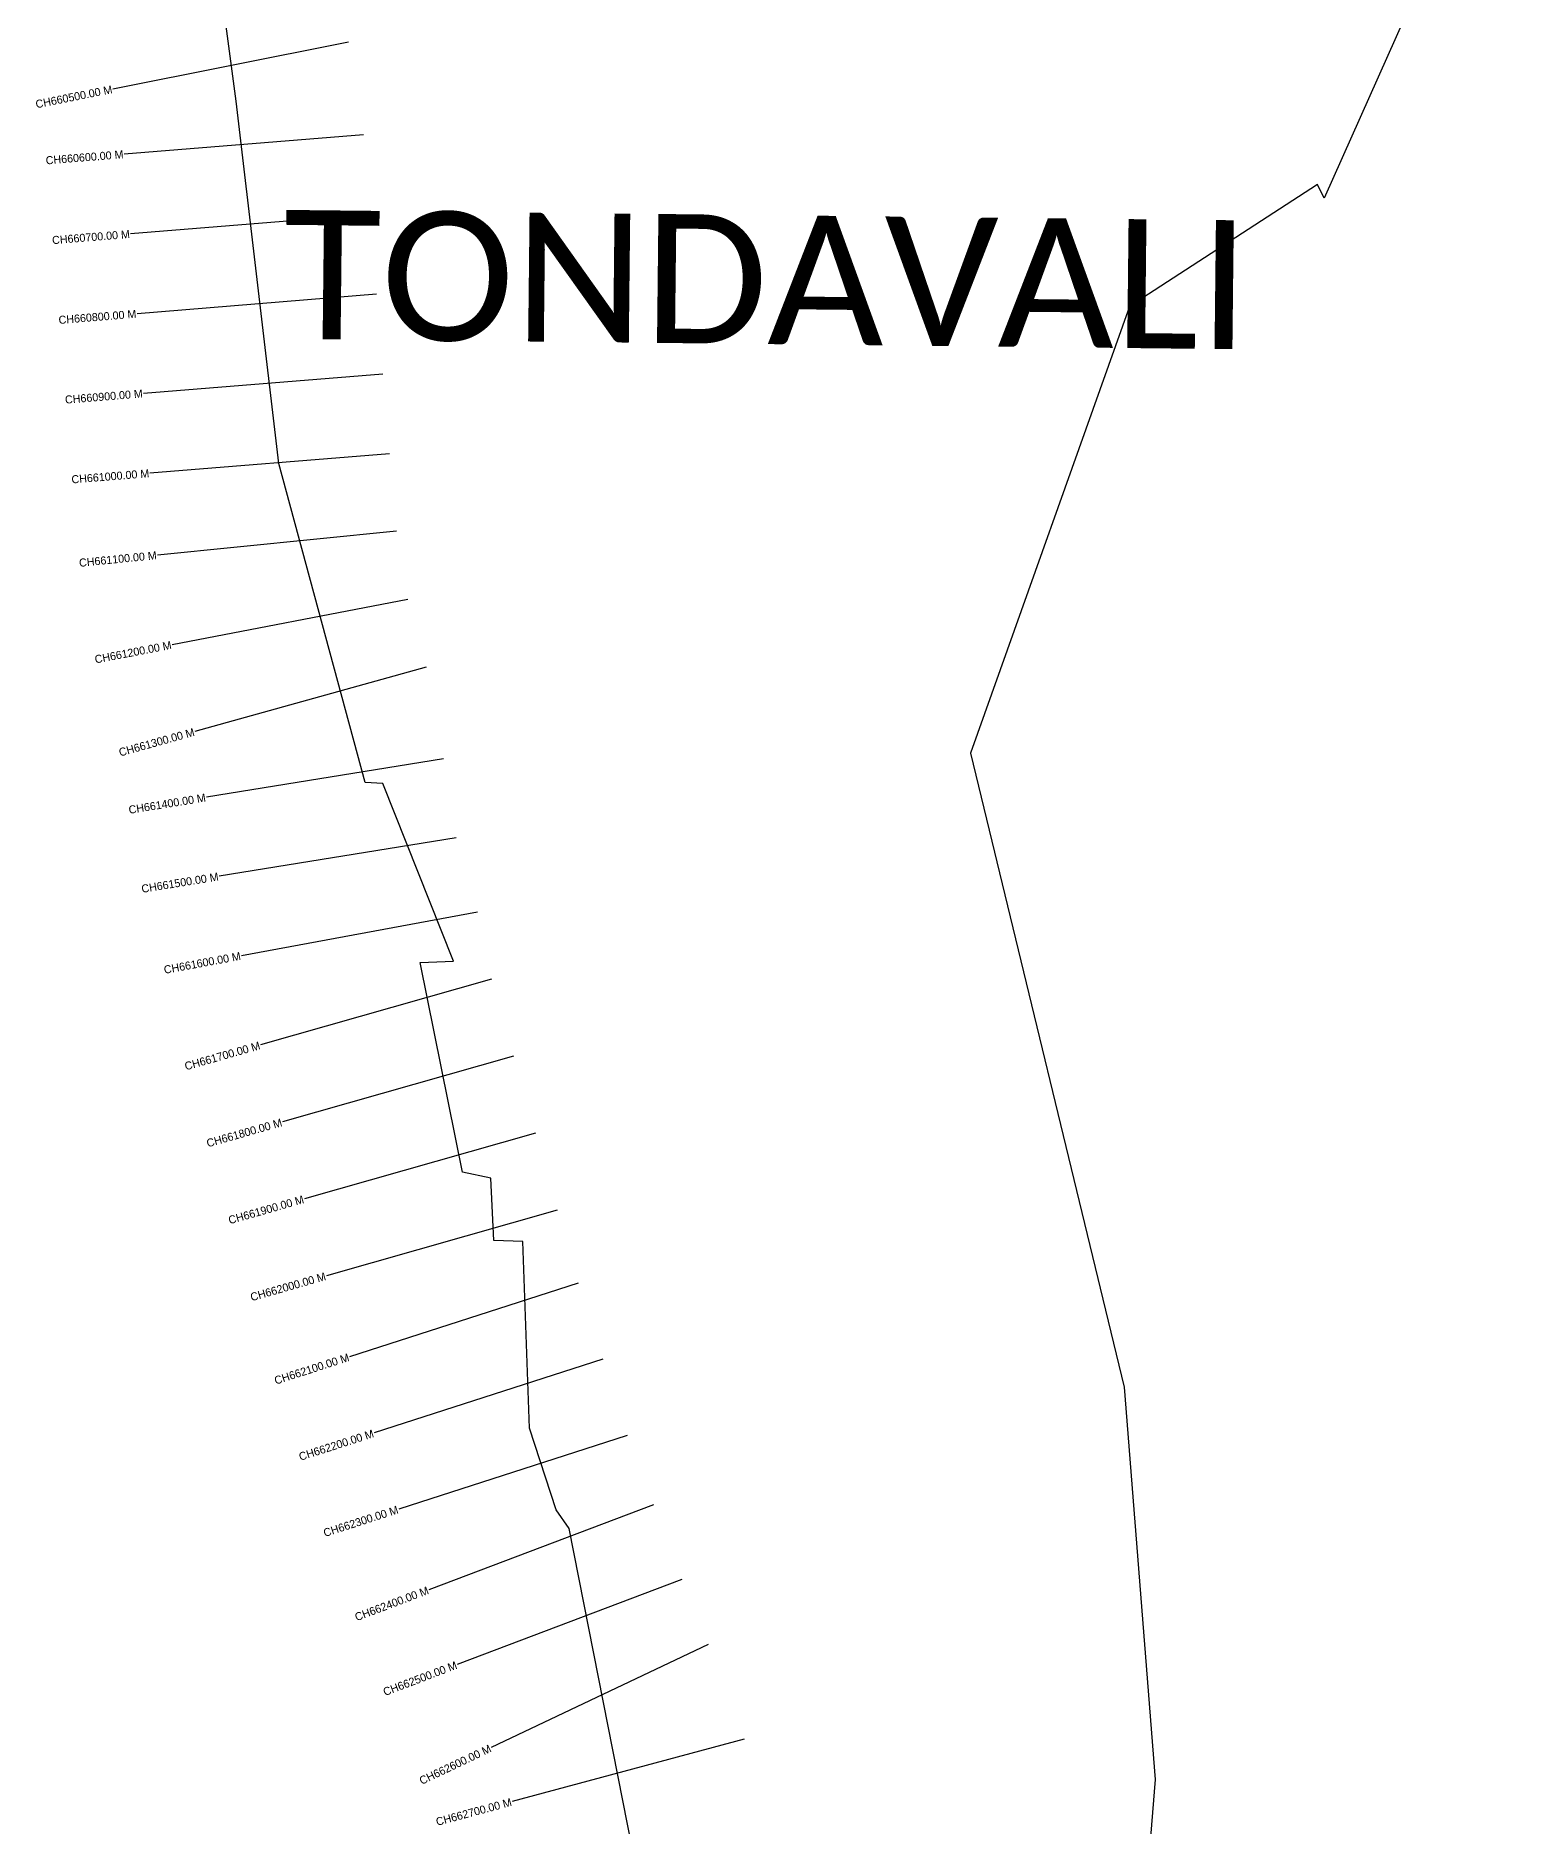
# Model space of a CAD drawing. Header units: metres. Extents: x 333682 to 336087, y 1779321 to 1787564.
# Drawn here: x 334231 to 336087, y 1783118 to 1785355 of the extents above; entities that cross this region are included whole.
import ezdxf
from ezdxf.enums import TextEntityAlignment as Align

# ---------------------------------------------------------------- set-up
doc = ezdxf.new("R2010")
doc.units = ezdxf.units.M
for name, color, linetype in [('CS', 134, 'Continuous'), ('CSMark', 6, 'Continuous'), ('village', 3, 'Continuous'), ('VILLAGE NAME', 250, 'Continuous')]:
    doc.layers.add(name, color=color, linetype=linetype)

msp = doc.modelspace()

# ---------------------------------------------------------------- linework, layer by layer
at = {"layer": 'CS'}
for p, q in [((334621.2, 1785346.9), (334327, 1785288.4)), ((334640.1, 1785231.2), (334341.1, 1785207.1)), ((334648.1, 1785131.5), (334349.1, 1785107.4)), ((334656.2, 1785031.9), (334357.2, 1785007.7)), ((334664.2, 1784932.2), (334365.2, 1784908)), ((334672.3, 1784832.5), (334373.3, 1784808.4)), ((334681.2, 1784735.7), (334382.6, 1784706)), ((334695.6, 1784650.5), (334400.9, 1784594)), ((334718.5, 1784565.9), (334429.5, 1784485.5)), ((334739.9, 1784451.5), (334443.7, 1784403.3)), ((334755.9, 1784352.8), (334459.8, 1784304.6)), ((334782.5, 1784259.8), (334487.5, 1784205.3)), ((334800, 1784175.9), (334511.5, 1784093.8)), ((334827.4, 1784079.7), (334538.8, 1783997.6)), ((334854.7, 1783983.5), (334566.2, 1783901.4)), ((334882.1, 1783887.4), (334593.6, 1783805.2)), ((334908.2, 1783796.2), (334622.7, 1783704.2)), ((334938.9, 1783701), (334653.3, 1783609)), ((334969.5, 1783605.8), (334684, 1783513.8)), ((335002.3, 1783519.3), (334721.7, 1783413.1)), ((335037.7, 1783425.8), (334757.1, 1783319.6)), ((335070.6, 1783344.5), (334799.5, 1783215.9)), ((335115.5, 1783226.1), (334825.8, 1783148.2))]:
    msp.add_line(p, q, dxfattribs=at)
at = {"layer": 'village', "color": 3, "true_color": 0x00ff00}
for points in [[(336087.5, 1785706.7, 0), (335840.3, 1785152, 0), (335831.6, 1785169.1, 0), (335596.8, 1785016.6, 0), (335398.4, 1784458.4, 0), (335590.1, 1783666.3, 0), (335628.8, 1783176, 0), (335578.9, 1782557.6, 0)], [(335086, 1782531, 0), (334897.1, 1783489.6, 0), (334880.6, 1783512.9, 0), (334847.3, 1783615.1, 0), (334839, 1783848.1, 0), (334802.7, 1783849.4, 0), (334799, 1783927.5, 0), (334763.6, 1783934.9, 0), (334710.7, 1784196.7, 0), (334752.5, 1784198.7, 0), (334664.1, 1784420.4, 0), (334642.1, 1784421.9, 0), (334534.3, 1784820.3, 0), (334481.1, 1785273.3, 0), (334453.4, 1785479.8, 0)]]:
    msp.add_polyline3d(points, dxfattribs=at)

# ---------------------------------------------------------------- texts
at = {"layer": 'CSMark'}
for s, rotation, p in [('CH660500.00 M', 11.2369, (334326, 1785288.2)), ('CH660600.00 M', 4.6176, (334340.1, 1785207)), ('CH660700.00 M', 4.6176, (334348.1, 1785107.3)), ('CH660800.00 M', 4.6176, (334356.2, 1785007.6)), ('CH660900.00 M', 4.6176, (334364.2, 1784908)), ('CH661000.00 M', 4.6176, (334372.3, 1784808.3)), ('CH661100.00 M', 5.6853, (334381.6, 1784705.9)), ('CH661200.00 M', 10.8567, (334400, 1784593.8)), ('CH661300.00 M', 15.5402, (334428.5, 1784485.2)), ('CH661400.00 M', 9.2409, (334442.8, 1784403.1)), ('CH661500.00 M', 9.2409, (334458.8, 1784304.4)), ('CH661600.00 M', 10.4577, (334486.5, 1784205.2)), ('CH661700.00 M', 15.8864, (334510.5, 1784093.5)), ('CH661800.00 M', 15.8864, (334537.9, 1783997.3)), ('CH661900.00 M', 15.8864, (334565.2, 1783901.2)), ('CH662000.00 M', 15.8864, (334592.6, 1783805)), ('CH662100.00 M', 17.8467, (334621.7, 1783703.9)), ('CH662200.00 M', 17.8467, (334652.4, 1783608.7)), ('CH662300.00 M', 17.8467, (334683, 1783513.5)), ('CH662400.00 M', 20.7321, (334720.8, 1783412.8)), ('CH662500.00 M', 20.7321, (334756.2, 1783319.3)), ('CH662600.00 M', 25.3851, (334798.6, 1783215.4)), ('CH662700.00 M', 15.0394, (334824.8, 1783148))]:
    msp.add_text(s, height=10, rotation=rotation, dxfattribs=at).set_placement(p, align=Align.MIDDLE_RIGHT)
at = {"layer": 'VILLAGE NAME', "insert": (334540.7, 1785137.4), "char_height": 161.109, "attachment_point": 1, "rotation": 359.3742}
msp.add_mtext_dynamic_manual_height_columns('{\\fCalibri|b0|i0|c0|p34;TONDAVALI}', width=1589.786, gutter_width=805.5, heights=[0], dxfattribs=at)

doc.saveas('drawing.dxf')
